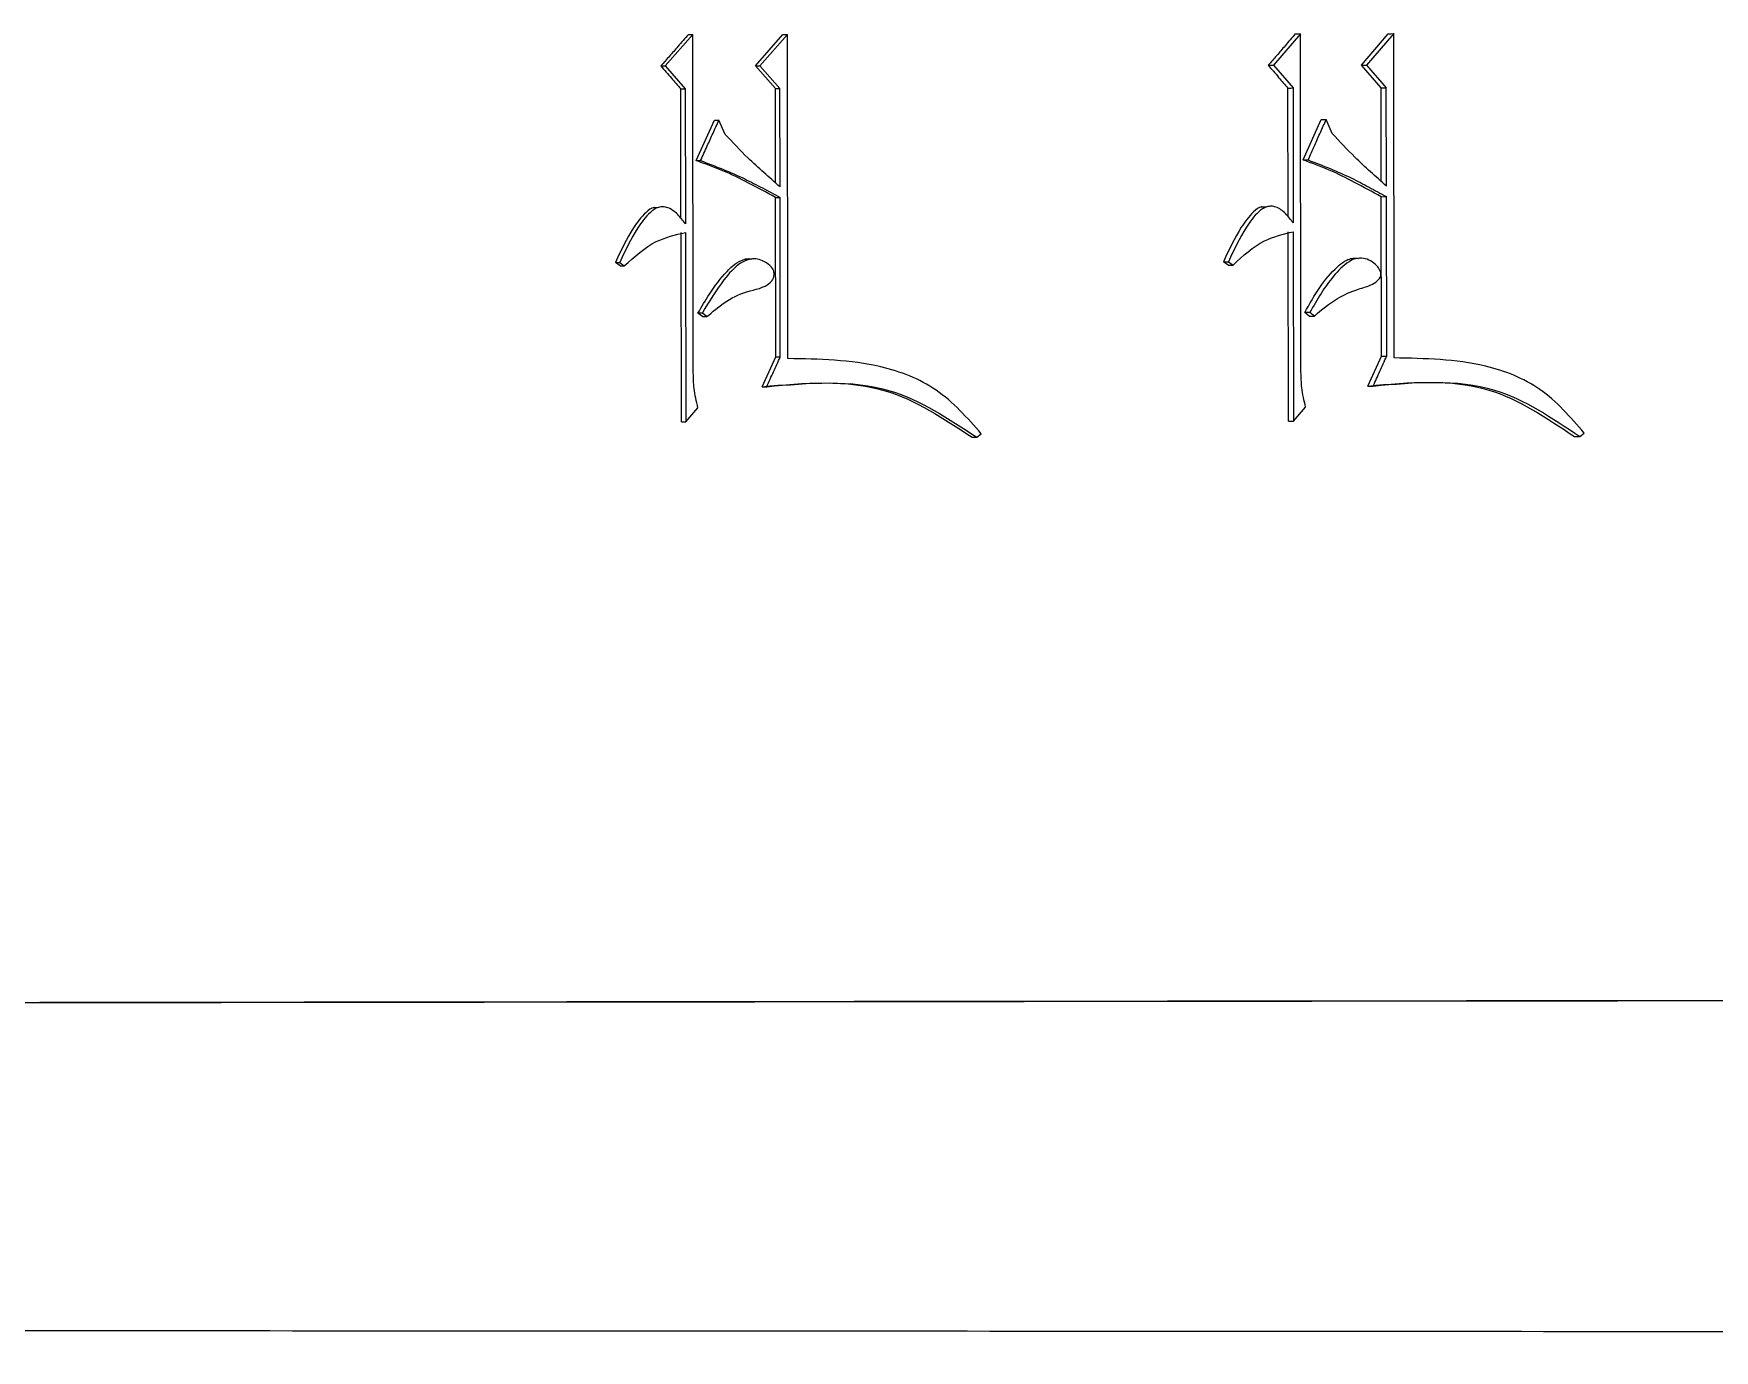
# Model space of a CAD drawing. Header units: millimetres. Extents: x 2301 to 4250, y 838 to 2217.
# Drawn here: x 3054.35 to 3064.72, y 1043.36 to 1051.48 of the extents above; entities that cross this region are included whole.
import ezdxf

# ---------------------------------------------------------------- set-up
doc = ezdxf.new("R2010")
doc.units = ezdxf.units.MM

msp = doc.modelspace()

# ---------------------------------------------------------------- linework, layer by layer
at = {"color": 7, "linetype": 'Continuous', "lineweight": 25}
for p, q in [((3058.415, 1051.477), (3058.245, 1051.282)), ((3058.418, 1049.389), (3058.415, 1051.477)), ((3058.802, 1051.282), (3058.971, 1051.477)), ((3058.999, 1051.477), (3058.829, 1051.282)), ((3059.002, 1049.476), (3058.999, 1051.477)), ((3062.164, 1051.481), (3061.997, 1051.286)), ((3062.167, 1049.393), (3062.164, 1051.481)), ((3062.54, 1051.286), (3062.706, 1051.481)), ((3062.739, 1051.482), (3062.572, 1051.287)), ((3062.742, 1049.48), (3062.739, 1051.482)), ((3058.245, 1051.282), (3058.368, 1051.141)), ((3058.925, 1051.142), (3058.802, 1051.282)), ((3058.829, 1051.282), (3058.952, 1051.142)), ((3061.997, 1051.286), (3062.118, 1051.146)), ((3062.661, 1051.146), (3062.54, 1051.286)), ((3062.572, 1051.287), (3062.693, 1051.146)), ((3058.342, 1050.34), (3058.341, 1051.141)), ((3058.368, 1051.141), (3058.369, 1050.308)), ((3058.926, 1050.561), (3058.925, 1051.142)), ((3058.953, 1050.536), (3058.952, 1051.142)), ((3062.088, 1050.351), (3062.086, 1051.145)), ((3062.118, 1051.146), (3062.119, 1050.313)), ((3062.661, 1050.57), (3062.661, 1051.146)), ((3062.694, 1050.54), (3062.693, 1051.146)), ((3062.18, 1050.702), (3062.291, 1050.951)), ((3062.36, 1050.865), (3062.323, 1050.951)), ((3058.436, 1050.698), (3058.549, 1050.947)), ((3058.614, 1050.86), (3058.576, 1050.947)), ((3058.436, 1050.698), (3058.463, 1050.698)), ((3062.18, 1050.702), (3062.212, 1050.702)), ((3058.926, 1050.471), (3058.953, 1050.471)), ((3058.927, 1049.487), (3058.926, 1050.471)), ((3058.955, 1049.487), (3058.953, 1050.471)), ((3062.662, 1050.475), (3062.694, 1050.476)), ((3062.663, 1049.491), (3062.662, 1050.475)), ((3062.696, 1049.491), (3062.694, 1050.476)), ((3058.197, 1050.407), (3058.17, 1050.407)), ((3061.95, 1050.411), (3061.918, 1050.411)), ((3058.345, 1049.086), (3058.343, 1050.254)), ((3058.369, 1050.254), (3058.371, 1049.086)), ((3062.09, 1049.09), (3062.088, 1050.258)), ((3062.119, 1050.259), (3062.121, 1049.09)), ((3057.938, 1050.07), (3057.964, 1050.07)), ((3057.966, 1050.048), (3057.938, 1050.07)), ((3057.964, 1050.07), (3057.992, 1050.048)), ((3057.966, 1050.048), (3057.992, 1050.048)), ((3058.765, 1050.089), (3058.737, 1050.089)), ((3061.689, 1050.074), (3061.72, 1050.074)), ((3061.717, 1050.052), (3061.689, 1050.074)), ((3061.717, 1050.052), (3061.748, 1050.053)), ((3061.72, 1050.074), (3061.748, 1050.053)), ((3062.502, 1050.092), (3062.47, 1050.092)), ((3058.474, 1049.757), (3058.447, 1049.757)), ((3058.475, 1049.735), (3058.447, 1049.757)), ((3058.475, 1049.735), (3058.502, 1049.735)), ((3062.222, 1049.761), (3062.191, 1049.761)), ((3062.218, 1049.739), (3062.191, 1049.761)), ((3062.218, 1049.739), (3062.25, 1049.739)), ((3058.843, 1049.303), (3058.927, 1049.487)), ((3058.927, 1049.487), (3058.955, 1049.487)), ((3062.58, 1049.307), (3062.663, 1049.491)), ((3062.663, 1049.491), (3062.696, 1049.491)), ((3058.843, 1049.303), (3058.871, 1049.303)), ((3062.58, 1049.307), (3062.613, 1049.307)), ((3058.345, 1049.086), (3058.371, 1049.086)), ((3058.371, 1049.086), (3058.447, 1049.173)), ((3062.09, 1049.09), (3062.121, 1049.09)), ((3062.121, 1049.09), (3062.196, 1049.177)), ((3060.167, 1048.991), (3060.195, 1049.012)), ((3063.888, 1048.995), (3063.915, 1049.016))]:
    msp.add_line(p, q, dxfattribs=at)
at = {"color": 7, "linetype": 'Continuous', "lineweight": 25, "flags": 128}
for points in [[(3058.388, 1051.476), (3058.403, 1051.477), (3058.415, 1051.477)], [(3058.971, 1051.477), (3058.986, 1051.477), (3058.999, 1051.477)], [(3062.132, 1051.481), (3062.15, 1051.481), (3062.164, 1051.481)], [(3062.706, 1051.481), (3062.724, 1051.481), (3062.739, 1051.482)], [(3058.218, 1051.282), (3058.233, 1051.282), (3058.245, 1051.282)], [(3058.802, 1051.282), (3058.817, 1051.282), (3058.829, 1051.282)], [(3061.965, 1051.286), (3061.983, 1051.286), (3061.997, 1051.286)], [(3062.54, 1051.286), (3062.558, 1051.287), (3062.572, 1051.287)], [(3058.341, 1051.141), (3058.356, 1051.141), (3058.368, 1051.141)], [(3058.925, 1051.142), (3058.94, 1051.142), (3058.952, 1051.142)], [(3062.086, 1051.145), (3062.104, 1051.145), (3062.118, 1051.146)], [(3062.661, 1051.146), (3062.679, 1051.146), (3062.693, 1051.146)], [(3062.291, 1050.951), (3062.308, 1050.951), (3062.323, 1050.951)], [(3058.549, 1050.947), (3058.564, 1050.947), (3058.576, 1050.947)], [(3058.502, 1049.735), (3058.488, 1049.746), (3058.474, 1049.757)], [(3062.25, 1049.739), (3062.243, 1049.745), (3062.233, 1049.753), (3062.222, 1049.761)], [(3060.138, 1048.991), (3060.148, 1048.991), (3060.158, 1048.991), (3060.167, 1048.991)], [(3063.854, 1048.995), (3063.866, 1048.995), (3063.877, 1048.995), (3063.888, 1048.995)]]:
    msp.add_lwpolyline(points, dxfattribs=at)
at = {"color": 7, "linetype": 'Continuous', "lineweight": 25}
for points, knots in [([(3058.388, 1051.476), (3058.366, 1051.452), (3058.327, 1051.407), (3058.271, 1051.342), (3058.236, 1051.302), (3058.218, 1051.282)], [0, 0, 0, 0, 0.380988, 0.690494, 1, 1, 1, 1]), ([(3062.132, 1051.481), (3062.111, 1051.456), (3062.073, 1051.411), (3062.017, 1051.346), (3061.983, 1051.306), (3061.965, 1051.286)], [0, 0, 0, 0, 0.380988, 0.690494, 1, 1, 1, 1]), ([(3058.218, 1051.282), (3058.229, 1051.269), (3058.251, 1051.244), (3058.292, 1051.198), (3058.322, 1051.163), (3058.341, 1051.141)], [0, 0, 0, 0, 0.2637638, 0.5275275, 1, 1, 1, 1]), ([(3061.965, 1051.286), (3061.976, 1051.273), (3061.997, 1051.249), (3062.038, 1051.202), (3062.067, 1051.167), (3062.086, 1051.145)], [0, 0, 0, 0, 0.263764, 0.527528, 1, 1, 1, 1]), ([(3062.212, 1050.702), (3062.225, 1050.732), (3062.25, 1050.789), (3062.287, 1050.872), (3062.311, 1050.925), (3062.323, 1050.951)], [0, 0, 0, 0, 0.363442, 0.681721, 1, 1, 1, 1]), ([(3058.463, 1050.698), (3058.477, 1050.728), (3058.502, 1050.785), (3058.54, 1050.868), (3058.564, 1050.92), (3058.576, 1050.947)], [0, 0, 0, 0, 0.363442, 0.681721, 1, 1, 1, 1]), ([(3058.953, 1050.536), (3058.92, 1050.566), (3058.853, 1050.624), (3058.737, 1050.729), (3058.66, 1050.811), (3058.614, 1050.86)], [0, 0, 0, 0, 0.283865, 0.567758, 1, 1, 1, 1]), ([(3062.694, 1050.54), (3062.661, 1050.57), (3062.596, 1050.628), (3062.482, 1050.734), (3062.406, 1050.815), (3062.36, 1050.865)], [0, 0, 0, 0, 0.283865, 0.567758, 1, 1, 1, 1]), ([(3058.926, 1050.471), (3058.87, 1050.501), (3058.763, 1050.558), (3058.602, 1050.639), (3058.491, 1050.678), (3058.436, 1050.698)], [0, 0, 0, 0, 0.348655, 0.673388, 1, 1, 1, 1]), ([(3058.463, 1050.698), (3058.555, 1050.663), (3058.685, 1050.613), (3058.845, 1050.529), (3058.917, 1050.491), (3058.953, 1050.471)], [0, 0, 0, 0, 0.546201, 0.773057, 1, 1, 1, 1]), ([(3062.662, 1050.475), (3062.607, 1050.505), (3062.502, 1050.562), (3062.343, 1050.643), (3062.234, 1050.682), (3062.18, 1050.702)], [0, 0, 0, 0, 0.348655, 0.673388, 1, 1, 1, 1]), ([(3062.212, 1050.702), (3062.302, 1050.667), (3062.43, 1050.617), (3062.588, 1050.534), (3062.659, 1050.495), (3062.694, 1050.476)], [0, 0, 0, 0, 0.546201, 0.773057, 1, 1, 1, 1]), ([(3058.179, 1050.409), (3058.178, 1050.409), (3058.158, 1050.407), (3058.108, 1050.364), (3058.024, 1050.254), (3057.972, 1050.143), (3057.938, 1050.07)], [0, 0, 0, 0, 0.00635, 0.146099, 0.436858, 1, 1, 1, 1]), ([(3058.369, 1050.308), (3058.354, 1050.329), (3058.324, 1050.368), (3058.275, 1050.405), (3058.232, 1050.414), (3058.193, 1050.409), (3058.134, 1050.367), (3058.051, 1050.253), (3057.998, 1050.142), (3057.964, 1050.07)], [0, 0, 0, 0, 0.1207835, 0.2379421, 0.2842431, 0.3308199, 0.4249814, 0.6208103, 1, 1, 1, 1]), ([(3061.927, 1050.413), (3061.926, 1050.413), (3061.906, 1050.411), (3061.857, 1050.368), (3061.774, 1050.258), (3061.723, 1050.147), (3061.689, 1050.074)], [0, 0, 0, 0, 0.0066054, 0.1462921, 0.4369173, 1, 1, 1, 1]), ([(3062.119, 1050.313), (3062.104, 1050.333), (3062.075, 1050.373), (3062.026, 1050.409), (3061.984, 1050.418), (3061.946, 1050.413), (3061.888, 1050.371), (3061.806, 1050.257), (3061.754, 1050.147), (3061.72, 1050.074)], [0, 0, 0, 0, 0.120818, 0.238007, 0.284295, 0.33086, 0.424999, 0.620775, 1, 1, 1, 1]), ([(3057.992, 1050.048), (3058.055, 1050.105), (3058.165, 1050.206), (3058.307, 1050.24), (3058.369, 1050.254)], [0, 0, 0, 0, 0.5653913, 1, 1, 1, 1]), ([(3061.748, 1050.053), (3061.809, 1050.11), (3061.918, 1050.211), (3062.058, 1050.244), (3062.119, 1050.259)], [0, 0, 0, 0, 0.5653913, 1, 1, 1, 1]), ([(3058.447, 1049.757), (3058.47, 1049.796), (3058.522, 1049.888), (3058.599, 1049.988), (3058.672, 1050.061), (3058.722, 1050.086), (3058.76, 1050.095), (3058.776, 1050.091), (3058.779, 1050.09)], [0, 0, 0, 0, 0.276617, 0.636782, 0.767293, 0.899342, 0.979407, 1, 1, 1, 1]), ([(3058.502, 1049.735), (3058.537, 1049.765), (3058.612, 1049.828), (3058.744, 1049.898), (3058.863, 1049.911), (3058.908, 1049.963), (3058.917, 1049.986), (3058.917, 1050.009), (3058.908, 1050.032), (3058.885, 1050.058), (3058.849, 1050.079), (3058.804, 1050.095), (3058.756, 1050.09), (3058.683, 1050.053), (3058.583, 1049.94), (3058.515, 1049.829), (3058.474, 1049.758), (3058.474, 1049.757)], [0, 0, 0, 0, 0.11781, 0.254849, 0.391031, 0.410858, 0.430655, 0.450877, 0.468612, 0.491918, 0.540011, 0.576765, 0.61394, 0.664642, 0.789466, 0.997756, 1, 1, 1, 1]), ([(3062.191, 1049.761), (3062.22, 1049.813), (3062.278, 1049.915), (3062.363, 1050.02), (3062.432, 1050.077), (3062.476, 1050.096), (3062.507, 1050.098), (3062.521, 1050.094), (3062.522, 1050.093)], [0, 0, 0, 0, 0.362326, 0.701297, 0.814533, 0.90355, 0.992913, 1, 1, 1, 1]), ([(3062.25, 1049.739), (3062.296, 1049.778), (3062.378, 1049.848), (3062.505, 1049.902), (3062.595, 1049.925), (3062.64, 1049.955), (3062.655, 1049.975), (3062.661, 1049.989), (3062.661, 1050.005), (3062.653, 1050.026), (3062.633, 1050.054), (3062.598, 1050.082), (3062.552, 1050.097), (3062.504, 1050.096), (3062.437, 1050.062), (3062.366, 1049.986), (3062.288, 1049.879), (3062.245, 1049.801), (3062.222, 1049.761)], [0, 0, 0, 0, 0.156025, 0.282024, 0.363627, 0.404873, 0.419209, 0.430586, 0.44201, 0.458322, 0.488142, 0.530961, 0.573097, 0.616787, 0.655295, 0.770211, 0.882971, 1, 1, 1, 1]), ([(3058.871, 1049.303), (3058.885, 1049.334), (3058.913, 1049.395), (3058.941, 1049.456), (3058.955, 1049.487)], [0, 0, 0, 0, 0.499883, 1, 1, 1, 1]), ([(3060.195, 1049.012), (3060.108, 1049.111), (3059.937, 1049.305), (3059.51, 1049.467), (3059.194, 1049.473), (3059.002, 1049.476)], [0, 0, 0, 0, 0.287817, 0.565935, 1, 1, 1, 1]), ([(3062.613, 1049.307), (3062.627, 1049.338), (3062.654, 1049.399), (3062.682, 1049.46), (3062.696, 1049.491)], [0, 0, 0, 0, 0.499883, 1, 1, 1, 1]), ([(3063.915, 1049.016), (3063.83, 1049.115), (3063.662, 1049.309), (3063.242, 1049.471), (3062.931, 1049.477), (3062.742, 1049.48)], [0, 0, 0, 0, 0.287817, 0.565935, 1, 1, 1, 1]), ([(3058.447, 1049.173), (3058.437, 1049.212), (3058.42, 1049.283), (3058.419, 1049.357), (3058.418, 1049.389)], [0, 0, 0, 0, 0.5588348, 1, 1, 1, 1]), ([(3058.843, 1049.303), (3059.104, 1049.326), (3059.572, 1049.367), (3059.964, 1049.106), (3060.138, 1048.991)], [0, 0, 0, 0, 0.557003, 1, 1, 1, 1]), ([(3058.871, 1049.303), (3059.132, 1049.326), (3059.6, 1049.367), (3059.993, 1049.106), (3060.167, 1048.991)], [0, 0, 0, 0, 0.55707, 1, 1, 1, 1]), ([(3062.196, 1049.177), (3062.186, 1049.217), (3062.17, 1049.288), (3062.168, 1049.361), (3062.167, 1049.393)], [0, 0, 0, 0, 0.558835, 1, 1, 1, 1]), ([(3062.58, 1049.307), (3062.837, 1049.33), (3063.298, 1049.371), (3063.683, 1049.11), (3063.854, 1048.995)], [0, 0, 0, 0, 0.557003, 1, 1, 1, 1]), ([(3062.613, 1049.307), (3062.87, 1049.33), (3063.331, 1049.371), (3063.717, 1049.11), (3063.888, 1048.995)], [0, 0, 0, 0, 0.55707, 1, 1, 1, 1]), ([(3111.632, 1045.501), (3111.49, 1045.501), (3110.785, 1045.505), (3109.269, 1045.51), (3106.776, 1045.516), (3103.854, 1045.521), (3100.118, 1045.525), (3095.391, 1045.528), (3089.546, 1045.529), (3083.101, 1045.528), (3076.115, 1045.524), (3068.686, 1045.518), (3061.816, 1045.511), (3055.706, 1045.504), (3050.412, 1045.497), (3045.177, 1045.489), (3041.687, 1045.484), (3040.026, 1045.481)], [0, 0, 0, 0, 0.0157743, 0.0789239, 0.14207, 0.2052136, 0.2683585, 0.3538507, 0.4395956, 0.5250891, 0.610583, 0.6963292, 0.7818226, 0.8369683, 0.8921132, 0.9486599, 1, 1, 1, 1]), ([(3110.958, 1045.499), (3110.803, 1045.5), (3110.028, 1045.503), (3108.118, 1045.51), (3104.669, 1045.517), (3100.112, 1045.523), (3095.232, 1045.526), (3090.298, 1045.527), (3085.522, 1045.526), (3079.829, 1045.525), (3073.104, 1045.52), (3065.309, 1045.514), (3057.047, 1045.504), (3048.624, 1045.493), (3042.896, 1045.484), (3040.139, 1045.48)], [0, 0, 0, 0, 0.017494, 0.087542, 0.177014, 0.266772, 0.356242, 0.422242, 0.488241, 0.55424, 0.643075, 0.732194, 0.821031, 0.913828, 1, 1, 1, 1])]:
    msp.add_open_spline(points, degree=3, knots=knots, dxfattribs=at)
msp.add_open_spline([(3038.598, 1043.481), (3041.657, 1043.481), (3047.773, 1043.481), (3056.826, 1043.478), (3065.619, 1043.473), (3074.025, 1043.466), (3081.92, 1043.457), (3089.187, 1043.446), (3095.72, 1043.434), (3101.421, 1043.42), (3106.213, 1043.406), (3110, 1043.39), (3112.825, 1043.373), (3113.79, 1043.362), (3114.272, 1043.356)], degree=3, dxfattribs=at)

doc.saveas('drawing.dxf')
